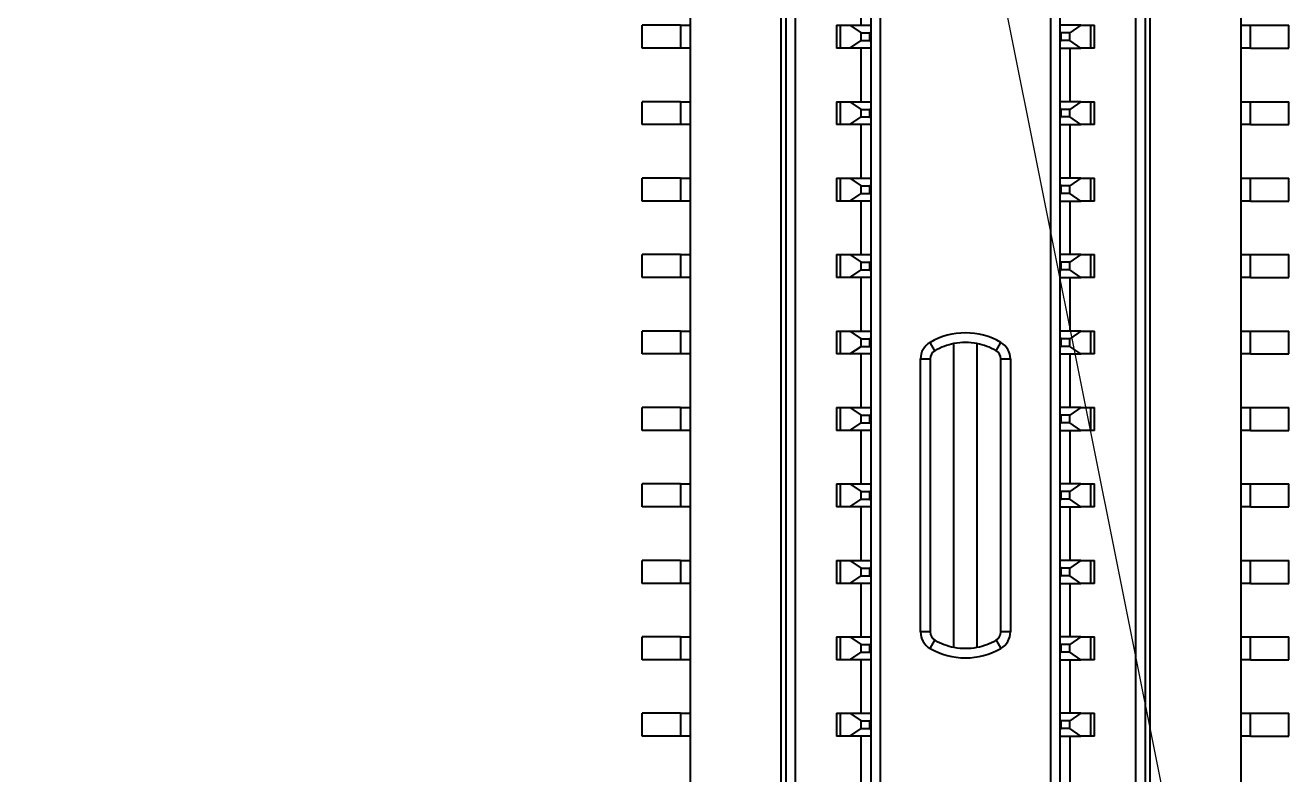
# Model space of a CAD drawing. Header units: millimetres. Extents: x 15 to 205, y 5 to 292.
# Drawn here: x 89.04 to 95.65, y 236.41 to 240.33 of the extents above; entities that cross this region are included whole.
import ezdxf

# ---------------------------------------------------------------- set-up
doc = ezdxf.new("R2010")
doc.units = ezdxf.units.MM
doc.layers.add('Annotations', color=7, linetype='Continuous')
doc.layers.add('Geometries', color=7, linetype='Continuous')
doc.dimstyles.new('ISO-25', dxfattribs={"dimtxt": 2.5, "dimasz": 2.5, "dimexe": 1.25, "dimexo": 0.625, "dimtad": 1, "dimtxsty": 'Standard', "dimcen": 2.5, "dimadec": 0, "dimazin": 0, "dimtfac": 1, "dimtmove": 0, "dimatfit": 3, "dimfxl": 1, "dimarcsym": 0})

msp = doc.modelspace()

# ---------------------------------------------------------------- linework, layer by layer
at = {"layer": 'Geometries', "linetype": 'Continuous', "lineweight": 40}
for p, q in [((93.0693, 243.6223), (93.0693, 222.1223)), ((94.8493, 222.1223), (94.8493, 243.6223)), ((92.9943, 243.2723), (92.9943, 222.4723)), ((93.0193, 243.2723), (93.0193, 222.4723)), ((94.8993, 243.2723), (94.8993, 222.4723)), ((94.9243, 222.4723), (94.9243, 243.2723)), ((93.5143, 222.9323), (93.5143, 242.8123)), ((94.4043, 242.8123), (94.4043, 222.9323)), ((92.5193, 240.6123), (92.5193, 240.3323)), ((93.4143, 240.3323), (93.4143, 240.6123)), ((93.4643, 240.6123), (93.4643, 240.3323)), ((94.4543, 240.3323), (94.4543, 240.6123)), ((95.3993, 240.6123), (95.3993, 240.3323)), ((92.4693, 240.3323), (92.2693, 240.3323)), ((92.2693, 240.2123), (92.2693, 240.3323)), ((92.4693, 240.3323), (92.5193, 240.3323)), ((92.4693, 240.3323), (92.4693, 240.2123)), ((92.5193, 240.3323), (92.5193, 240.2123)), ((93.2843, 240.3323), (93.3061, 240.3323)), ((93.2843, 240.3323), (93.2843, 240.2123)), ((93.306, 240.2123), (93.3061, 240.3323)), ((93.3061, 240.3323), (93.3556, 240.3323)), ((93.3556, 240.3323), (93.4143, 240.3323)), ((93.3556, 240.3323), (93.4143, 240.2923)), ((93.4143, 240.3323), (93.4643, 240.3323)), ((93.4643, 240.3323), (93.4643, 240.2982)), ((94.5043, 240.3323), (94.4543, 240.3323)), ((94.4543, 240.2982), (94.4543, 240.3323)), ((94.5631, 240.3323), (94.5043, 240.3323)), ((94.5631, 240.3323), (94.5043, 240.2923)), ((94.5631, 240.3323), (94.6127, 240.3323)), ((94.6127, 240.3323), (94.6343, 240.3323)), ((94.6127, 240.3323), (94.6127, 240.2123)), ((94.6343, 240.2123), (94.6343, 240.3323)), ((95.3993, 240.3323), (95.4493, 240.3323)), ((95.3993, 240.3323), (95.3993, 240.2123)), ((95.4493, 240.3323), (95.6493, 240.3323)), ((95.4493, 240.2123), (95.4493, 240.3323)), ((95.6493, 240.2123), (95.6493, 240.3323)), ((93.3556, 240.2123), (93.4143, 240.2523)), ((93.4143, 240.2923), (93.4593, 240.2923)), ((93.4143, 240.2523), (93.4143, 240.2923)), ((93.4143, 240.2523), (93.4593, 240.2523)), ((93.4593, 240.2923), (93.4643, 240.2982)), ((93.4593, 240.2523), (93.4593, 240.2923)), ((93.4593, 240.2523), (93.4643, 240.2463)), ((93.4643, 240.2982), (93.4643, 240.2463)), ((93.4643, 240.2463), (93.4643, 240.2123)), ((94.4593, 240.2923), (94.4543, 240.2982)), ((94.4543, 240.2463), (94.4543, 240.2982)), ((94.4593, 240.2523), (94.4543, 240.2463)), ((94.4543, 240.2123), (94.4543, 240.2463)), ((94.5043, 240.2923), (94.4593, 240.2923)), ((94.4593, 240.2523), (94.4593, 240.2923)), ((94.5043, 240.2523), (94.4593, 240.2523)), ((94.5043, 240.2523), (94.5043, 240.2923)), ((94.5631, 240.2123), (94.5043, 240.2523)), ((92.4693, 240.2123), (92.2693, 240.2123)), ((92.5193, 240.2123), (92.4693, 240.2123)), ((92.5193, 240.2123), (92.5193, 239.9323)), ((93.306, 240.2123), (93.2843, 240.2123)), ((93.3556, 240.2123), (93.306, 240.2123)), ((93.4143, 240.2123), (93.3556, 240.2123)), ((93.4143, 239.9323), (93.4143, 240.2123)), ((93.4643, 240.2123), (93.4143, 240.2123)), ((93.4643, 240.2123), (93.4643, 239.9323)), ((94.4543, 240.2123), (94.5043, 240.2123)), ((94.4543, 239.9323), (94.4543, 240.2123)), ((94.5043, 240.2123), (94.5043, 239.9323)), ((94.5043, 240.2123), (94.5631, 240.2123)), ((94.6127, 240.2123), (94.5631, 240.2123)), ((94.6343, 240.2123), (94.6127, 240.2123)), ((95.3993, 240.2123), (95.3993, 239.9323)), ((95.4493, 240.2123), (95.3993, 240.2123)), ((95.4493, 240.2123), (95.6493, 240.2123)), ((92.4693, 239.9323), (92.2693, 239.9323)), ((92.2693, 239.8123), (92.2693, 239.9323)), ((92.4693, 239.9323), (92.5193, 239.9323)), ((92.4693, 239.9323), (92.4693, 239.8123)), ((92.5193, 239.9323), (92.5193, 239.8123)), ((93.2843, 239.9323), (93.2843, 239.8123)), ((93.2843, 239.9323), (93.306, 239.9323)), ((93.306, 239.9323), (93.3556, 239.9323)), ((93.306, 239.8123), (93.306, 239.9323)), ((93.3556, 239.9323), (93.4143, 239.9323)), ((93.3556, 239.9323), (93.4143, 239.8923)), ((93.4143, 239.9323), (93.4643, 239.9323)), ((93.4643, 239.9323), (93.4643, 239.8982)), ((94.5043, 239.9323), (94.4543, 239.9323)), ((94.4543, 239.8982), (94.4543, 239.9323)), ((94.5631, 239.9323), (94.5043, 239.9323)), ((94.5631, 239.9323), (94.5043, 239.8923)), ((94.5631, 239.9323), (94.6127, 239.9323)), ((94.6127, 239.9323), (94.6343, 239.9323)), ((94.6127, 239.9323), (94.6127, 239.8123)), ((94.6343, 239.8123), (94.6343, 239.9323)), ((95.3993, 239.9323), (95.4493, 239.9323)), ((95.3993, 239.9323), (95.3993, 239.8123)), ((95.4493, 239.9323), (95.6493, 239.9323)), ((95.4493, 239.8123), (95.4493, 239.9323)), ((95.6493, 239.8123), (95.6493, 239.9323)), ((93.3556, 239.8123), (93.4143, 239.8523)), ((93.4143, 239.8923), (93.4593, 239.8923)), ((93.4143, 239.8523), (93.4143, 239.8923)), ((93.4143, 239.8523), (93.4593, 239.8523)), ((93.4593, 239.8923), (93.4643, 239.8982)), ((93.4593, 239.8523), (93.4593, 239.8923)), ((93.4593, 239.8523), (93.4643, 239.8463)), ((93.4643, 239.8982), (93.4643, 239.8463)), ((94.4543, 239.8463), (94.4543, 239.8982)), ((94.4593, 239.8923), (94.4543, 239.8982)), ((94.4593, 239.8523), (94.4543, 239.8463)), ((94.5043, 239.8923), (94.4593, 239.8923)), ((94.4593, 239.8523), (94.4593, 239.8923)), ((94.5043, 239.8523), (94.4593, 239.8523)), ((94.5043, 239.8523), (94.5043, 239.8923)), ((94.5631, 239.8123), (94.5043, 239.8523)), ((92.4693, 239.8123), (92.2693, 239.8123)), ((92.5193, 239.8123), (92.4693, 239.8123)), ((92.5193, 239.8123), (92.5193, 239.5323)), ((93.306, 239.8123), (93.2843, 239.8123)), ((93.3556, 239.8123), (93.306, 239.8123)), ((93.4143, 239.8123), (93.3556, 239.8123)), ((93.4643, 239.8123), (93.4143, 239.8123)), ((93.4143, 239.5323), (93.4143, 239.8123)), ((93.4643, 239.8463), (93.4643, 239.8123)), ((93.4643, 239.8123), (93.4643, 239.5323)), ((94.4543, 239.8123), (94.4543, 239.8463)), ((94.4543, 239.8123), (94.5043, 239.8123)), ((94.4543, 239.5323), (94.4543, 239.8123)), ((94.5043, 239.8123), (94.5631, 239.8123)), ((94.5043, 239.8123), (94.5043, 239.5323)), ((94.6127, 239.8123), (94.5631, 239.8123)), ((94.6343, 239.8123), (94.6127, 239.8123)), ((95.4493, 239.8123), (95.3993, 239.8123)), ((95.3993, 239.8123), (95.3993, 239.5323)), ((95.4493, 239.8123), (95.6493, 239.8123)), ((92.4693, 239.5323), (92.2693, 239.5323)), ((92.2693, 239.4123), (92.2693, 239.5323)), ((92.4693, 239.5323), (92.4693, 239.4123)), ((92.4693, 239.5323), (92.5193, 239.5323)), ((92.5193, 239.5323), (92.5193, 239.4123)), ((93.2843, 239.5323), (93.2843, 239.4123)), ((93.2843, 239.5323), (93.306, 239.5323)), ((93.306, 239.5323), (93.3556, 239.5323)), ((93.3061, 239.4123), (93.306, 239.5323)), ((93.3556, 239.5323), (93.4143, 239.4923)), ((93.3556, 239.5323), (93.4143, 239.5323)), ((93.4143, 239.5323), (93.4643, 239.5323)), ((93.4643, 239.5323), (93.4643, 239.4982)), ((94.5043, 239.5323), (94.4543, 239.5323)), ((94.4543, 239.4982), (94.4543, 239.5323)), ((94.5631, 239.5323), (94.5043, 239.4923)), ((94.5631, 239.5323), (94.5043, 239.5323)), ((94.5631, 239.5323), (94.6127, 239.5323)), ((94.6127, 239.5323), (94.6126, 239.4123)), ((94.6127, 239.5323), (94.6343, 239.5323)), ((94.6343, 239.4123), (94.6343, 239.5323)), ((95.3993, 239.5323), (95.3993, 239.4123)), ((95.3993, 239.5323), (95.4493, 239.5323)), ((95.4493, 239.5323), (95.6493, 239.5323)), ((95.4493, 239.4123), (95.4493, 239.5323)), ((95.6493, 239.4123), (95.6493, 239.5323)), ((93.3556, 239.4123), (93.4143, 239.4523)), ((93.4143, 239.4523), (93.4143, 239.4923)), ((93.4143, 239.4923), (93.4593, 239.4923)), ((93.4143, 239.4523), (93.4593, 239.4523)), ((93.4593, 239.4923), (93.4643, 239.4982)), ((93.4593, 239.4523), (93.4593, 239.4923)), ((93.4593, 239.4523), (93.4643, 239.4463)), ((93.4643, 239.4982), (93.4643, 239.4463)), ((94.4593, 239.4923), (94.4543, 239.4982)), ((94.4543, 239.4463), (94.4543, 239.4982)), ((94.4593, 239.4523), (94.4543, 239.4463)), ((94.5043, 239.4923), (94.4593, 239.4923)), ((94.4593, 239.4523), (94.4593, 239.4923)), ((94.5043, 239.4523), (94.4593, 239.4523)), ((94.5043, 239.4523), (94.5043, 239.4923)), ((94.5631, 239.4123), (94.5043, 239.4523)), ((92.4693, 239.4123), (92.2693, 239.4123)), ((92.5193, 239.4123), (92.4693, 239.4123)), ((92.5193, 239.4123), (92.5193, 239.1323)), ((93.3061, 239.4123), (93.2843, 239.4123)), ((93.3556, 239.4123), (93.3061, 239.4123)), ((93.4143, 239.4123), (93.3556, 239.4123)), ((93.4143, 239.1323), (93.4143, 239.4123)), ((93.4643, 239.4123), (93.4143, 239.4123)), ((93.4643, 239.4463), (93.4643, 239.4123)), ((93.4643, 239.4123), (93.4643, 239.1323)), ((94.4543, 239.4123), (94.4543, 239.4463)), ((94.4543, 239.4123), (94.5043, 239.4123)), ((94.4543, 239.1323), (94.4543, 239.4123)), ((94.5043, 239.4123), (94.5043, 239.1323)), ((94.5043, 239.4123), (94.5631, 239.4123)), ((94.6126, 239.4123), (94.5631, 239.4123)), ((94.6343, 239.4123), (94.6126, 239.4123)), ((95.3993, 239.4123), (95.3993, 239.1323)), ((95.4493, 239.4123), (95.3993, 239.4123)), ((95.4493, 239.4123), (95.6493, 239.4123)), ((92.4693, 239.1323), (92.2693, 239.1323)), ((92.2693, 239.0123), (92.2693, 239.1323)), ((92.4693, 239.1323), (92.5193, 239.1323)), ((92.4693, 239.1323), (92.4693, 239.0123)), ((92.5193, 239.1323), (92.5193, 239.0123)), ((93.2843, 239.1323), (93.3061, 239.1323)), ((93.2843, 239.1323), (93.2843, 239.0123)), ((93.306, 239.0123), (93.3061, 239.1323)), ((93.3061, 239.1323), (93.3556, 239.1323)), ((93.3556, 239.1323), (93.4143, 239.1323)), ((93.3556, 239.1323), (93.4143, 239.0923)), ((93.4143, 239.1323), (93.4643, 239.1323)), ((93.4643, 239.1323), (93.4643, 239.0982)), ((94.5043, 239.1323), (94.4543, 239.1323)), ((94.4543, 239.0982), (94.4543, 239.1323)), ((94.5631, 239.1323), (94.5043, 239.1323)), ((94.5631, 239.1323), (94.5043, 239.0923)), ((94.5631, 239.1323), (94.6127, 239.1323)), ((94.6127, 239.1323), (94.6127, 239.0123)), ((94.6127, 239.1323), (94.6343, 239.1323)), ((94.6343, 239.0123), (94.6343, 239.1323)), ((95.3993, 239.1323), (95.4493, 239.1323)), ((95.3993, 239.1323), (95.3993, 239.0123)), ((95.4493, 239.1323), (95.6493, 239.1323)), ((95.4493, 239.0123), (95.4493, 239.1323)), ((95.6493, 239.0123), (95.6493, 239.1323)), ((93.4143, 239.0523), (93.4143, 239.0923)), ((93.4143, 239.0923), (93.4593, 239.0923)), ((93.4593, 239.0923), (93.4643, 239.0982)), ((93.4593, 239.0523), (93.4593, 239.0923)), ((93.4643, 239.0982), (93.4643, 239.0463)), ((94.4593, 239.0923), (94.4543, 239.0982)), ((94.4543, 239.0463), (94.4543, 239.0982)), ((94.4593, 239.0523), (94.4593, 239.0923)), ((94.5043, 239.0923), (94.4593, 239.0923)), ((94.5043, 239.0523), (94.5043, 239.0923)), ((92.4693, 239.0123), (92.2693, 239.0123)), ((92.5193, 239.0123), (92.4693, 239.0123)), ((92.5193, 239.0123), (92.5193, 238.7323)), ((93.306, 239.0123), (93.2843, 239.0123)), ((93.3556, 239.0123), (93.306, 239.0123)), ((93.3556, 239.0123), (93.4143, 239.0523)), ((93.4143, 239.0123), (93.3556, 239.0123)), ((93.4143, 239.0523), (93.4593, 239.0523)), ((93.4143, 238.7323), (93.4143, 239.0123)), ((93.4643, 239.0123), (93.4143, 239.0123)), ((93.4593, 239.0523), (93.4643, 239.0463)), ((93.4643, 239.0463), (93.4643, 239.0123)), ((93.4643, 239.0123), (93.4643, 238.7323)), ((94.4593, 239.0523), (94.4543, 239.0463)), ((94.4543, 239.0123), (94.4543, 239.0463)), ((94.4543, 239.0123), (94.5043, 239.0123)), ((94.4543, 238.7323), (94.4543, 239.0123)), ((94.5043, 239.0523), (94.4593, 239.0523)), ((94.5631, 239.0123), (94.5043, 239.0523)), ((94.5043, 239.0123), (94.5631, 239.0123)), ((94.5043, 239.0123), (94.5043, 238.7323)), ((94.6127, 239.0123), (94.5631, 239.0123)), ((94.6343, 239.0123), (94.6127, 239.0123)), ((95.4493, 239.0123), (95.3993, 239.0123)), ((95.3993, 239.0123), (95.3993, 238.7323)), ((95.4493, 239.0123), (95.6493, 239.0123)), ((92.4693, 238.7323), (92.2693, 238.7323)), ((92.2693, 238.6123), (92.2693, 238.7323)), ((92.4693, 238.7323), (92.5193, 238.7323)), ((92.4693, 238.7323), (92.4693, 238.6123)), ((92.5193, 238.7323), (92.5193, 238.6123)), ((93.2843, 238.7323), (93.2843, 238.6123)), ((93.2843, 238.7323), (93.306, 238.7323)), ((93.3061, 238.6123), (93.306, 238.7323)), ((93.306, 238.7323), (93.3556, 238.7323)), ((93.3556, 238.7323), (93.4143, 238.6923)), ((93.3556, 238.7323), (93.4143, 238.7323)), ((93.4143, 238.7323), (93.4643, 238.7323)), ((93.4643, 238.7323), (93.4643, 238.6982)), ((94.5043, 238.7323), (94.4543, 238.7323)), ((94.4543, 238.6982), (94.4543, 238.7323)), ((94.5631, 238.7323), (94.5043, 238.7323)), ((94.5631, 238.7323), (94.5043, 238.6923)), ((94.5631, 238.7323), (94.6127, 238.7323)), ((94.6127, 238.7323), (94.6343, 238.7323)), ((94.6127, 238.7323), (94.6127, 238.6123)), ((94.6343, 238.6123), (94.6343, 238.7323)), ((95.3993, 238.7323), (95.4493, 238.7323)), ((95.3993, 238.7323), (95.3993, 238.6123)), ((95.4493, 238.7323), (95.6493, 238.7323)), ((95.4493, 238.6123), (95.4493, 238.7323)), ((95.6493, 238.6123), (95.6493, 238.7323)), ((93.4143, 238.6923), (93.4593, 238.6923)), ((93.4143, 238.6523), (93.4143, 238.6923)), ((93.4593, 238.6923), (93.4643, 238.6982)), ((93.4593, 238.6523), (93.4593, 238.6923)), ((93.4643, 238.6982), (93.4643, 238.6463)), ((93.7993, 238.6294), (93.7743, 238.6727)), ((93.8993, 237.0779), (93.8993, 238.6666)), ((94.0193, 238.6666), (94.0193, 237.0779)), ((94.1193, 238.6294), (94.1443, 238.6727)), ((94.4593, 238.6923), (94.4543, 238.6982)), ((94.4543, 238.6463), (94.4543, 238.6982)), ((94.5043, 238.6923), (94.4593, 238.6923)), ((94.4593, 238.6523), (94.4593, 238.6923)), ((94.5043, 238.6523), (94.5043, 238.6923)), ((92.4693, 238.6123), (92.2693, 238.6123)), ((92.5193, 238.6123), (92.4693, 238.6123)), ((92.5193, 238.6123), (92.5193, 238.3323)), ((93.3061, 238.6123), (93.2843, 238.6123)), ((93.3556, 238.6123), (93.3061, 238.6123)), ((93.3556, 238.6123), (93.4143, 238.6523)), ((93.4143, 238.6123), (93.3556, 238.6123)), ((93.4143, 238.6523), (93.4593, 238.6523)), ((93.4143, 238.3323), (93.4143, 238.6123)), ((93.4643, 238.6123), (93.4143, 238.6123)), ((93.4593, 238.6523), (93.4643, 238.6463)), ((93.4643, 238.6463), (93.4643, 238.6123)), ((93.4643, 238.6123), (93.4643, 238.3323)), ((94.4593, 238.6523), (94.4543, 238.6463)), ((94.4543, 238.6123), (94.4543, 238.6463)), ((94.4543, 238.6123), (94.5043, 238.6123)), ((94.4543, 238.3323), (94.4543, 238.6123)), ((94.5043, 238.6523), (94.4593, 238.6523)), ((94.5631, 238.6123), (94.5043, 238.6523)), ((94.5043, 238.6123), (94.5043, 238.3323)), ((94.5043, 238.6123), (94.5631, 238.6123)), ((94.6127, 238.6123), (94.5631, 238.6123)), ((94.6343, 238.6123), (94.6127, 238.6123)), ((95.4493, 238.6123), (95.3993, 238.6123)), ((95.3993, 238.6123), (95.3993, 238.3323)), ((95.4493, 238.6123), (95.6493, 238.6123)), ((93.7243, 237.1584), (93.7243, 238.5861)), ((93.7243, 238.5861), (93.7743, 238.5861)), ((93.7743, 238.5861), (93.7743, 237.1584)), ((94.1443, 238.5861), (94.1943, 238.5861)), ((94.1443, 237.1584), (94.1443, 238.5861)), ((94.1943, 238.5861), (94.1943, 237.1584)), ((92.4693, 238.3323), (92.2693, 238.3323)), ((92.2693, 238.2123), (92.2693, 238.3323)), ((92.4693, 238.3323), (92.5193, 238.3323)), ((92.4693, 238.3323), (92.4693, 238.2123)), ((92.5193, 238.3323), (92.5193, 238.2123)), ((93.2843, 238.3323), (93.3061, 238.3323)), ((93.2843, 238.3323), (93.2843, 238.2123)), ((93.306, 238.2123), (93.3061, 238.3323)), ((93.3061, 238.3323), (93.3556, 238.3323)), ((93.3556, 238.3323), (93.4143, 238.2923)), ((93.3556, 238.3323), (93.4143, 238.3323)), ((93.4143, 238.3323), (93.4643, 238.3323)), ((93.4643, 238.3323), (93.4643, 238.2982)), ((94.5043, 238.3323), (94.4543, 238.3323)), ((94.4543, 238.2982), (94.4543, 238.3323)), ((94.5631, 238.3323), (94.5043, 238.3323)), ((94.5631, 238.3323), (94.5043, 238.2923)), ((94.5631, 238.3323), (94.6127, 238.3323)), ((94.6127, 238.3323), (94.6126, 238.2123)), ((94.6127, 238.3323), (94.6343, 238.3323)), ((94.6343, 238.2123), (94.6343, 238.3323)), ((95.3993, 238.3323), (95.4493, 238.3323)), ((95.3993, 238.3323), (95.3993, 238.2123)), ((95.4493, 238.3323), (95.6493, 238.3323)), ((95.4493, 238.2123), (95.4493, 238.3323)), ((95.6493, 238.2123), (95.6493, 238.3323)), ((93.4143, 238.2523), (93.4143, 238.2923)), ((93.4143, 238.2923), (93.4593, 238.2923)), ((93.4593, 238.2923), (93.4643, 238.2982)), ((93.4593, 238.2523), (93.4593, 238.2923)), ((93.4643, 238.2982), (93.4643, 238.2463)), ((94.4593, 238.2923), (94.4543, 238.2982)), ((94.4543, 238.2463), (94.4543, 238.2982)), ((94.4593, 238.2523), (94.4593, 238.2923)), ((94.5043, 238.2923), (94.4593, 238.2923)), ((94.5043, 238.2523), (94.5043, 238.2923)), ((92.4693, 238.2123), (92.2693, 238.2123)), ((92.5193, 238.2123), (92.4693, 238.2123)), ((92.5193, 238.2123), (92.5193, 237.9323)), ((93.306, 238.2123), (93.2843, 238.2123)), ((93.3556, 238.2123), (93.306, 238.2123)), ((93.3556, 238.2123), (93.4143, 238.2523)), ((93.4143, 238.2123), (93.3556, 238.2123)), ((93.4143, 238.2523), (93.4593, 238.2523)), ((93.4143, 237.9323), (93.4143, 238.2123)), ((93.4643, 238.2123), (93.4143, 238.2123)), ((93.4593, 238.2523), (93.4643, 238.2463)), ((93.4643, 238.2463), (93.4643, 238.2123)), ((93.4643, 238.2123), (93.4643, 237.9323)), ((94.4593, 238.2523), (94.4543, 238.2463)), ((94.4543, 238.2123), (94.4543, 238.2463)), ((94.4543, 238.2123), (94.5043, 238.2123)), ((94.4543, 237.9323), (94.4543, 238.2123)), ((94.5043, 238.2523), (94.4593, 238.2523)), ((94.5631, 238.2123), (94.5043, 238.2523)), ((94.5043, 238.2123), (94.5043, 237.9323)), ((94.5043, 238.2123), (94.5631, 238.2123)), ((94.6126, 238.2123), (94.5631, 238.2123)), ((94.6343, 238.2123), (94.6126, 238.2123)), ((95.4493, 238.2123), (95.3993, 238.2123)), ((95.3993, 238.2123), (95.3993, 237.9323)), ((95.4493, 238.2123), (95.6493, 238.2123)), ((92.4693, 237.9323), (92.2693, 237.9323)), ((92.2693, 237.8123), (92.2693, 237.9323)), ((92.4693, 237.9323), (92.5193, 237.9323)), ((92.4693, 237.9323), (92.4693, 237.8123)), ((92.5193, 237.9323), (92.5193, 237.8123)), ((93.2843, 237.9323), (93.306, 237.9323)), ((93.2843, 237.9323), (93.2843, 237.8123)), ((93.306, 237.8123), (93.306, 237.9323)), ((93.306, 237.9323), (93.3556, 237.9323)), ((93.3556, 237.9323), (93.4143, 237.8923)), ((93.3556, 237.9323), (93.4143, 237.9323)), ((93.4143, 237.9323), (93.4643, 237.9323)), ((93.4643, 237.9323), (93.4643, 237.8982)), ((94.5043, 237.9323), (94.4543, 237.9323)), ((94.4543, 237.8982), (94.4543, 237.9323)), ((94.5631, 237.9323), (94.5043, 237.9323)), ((94.5631, 237.9323), (94.5043, 237.8923)), ((94.5631, 237.9323), (94.6127, 237.9323)), ((94.6127, 237.9323), (94.6127, 237.8123)), ((94.6127, 237.9323), (94.6343, 237.9323)), ((94.6343, 237.8123), (94.6343, 237.9323)), ((95.3993, 237.9323), (95.4493, 237.9323)), ((95.3993, 237.9323), (95.3993, 237.8123)), ((95.4493, 237.9323), (95.6493, 237.9323)), ((95.4493, 237.8123), (95.4493, 237.9323)), ((95.6493, 237.8123), (95.6493, 237.9323)), ((93.4143, 237.8523), (93.4143, 237.8923)), ((93.4143, 237.8923), (93.4593, 237.8923)), ((93.4593, 237.8923), (93.4643, 237.8982)), ((93.4593, 237.8523), (93.4593, 237.8923)), ((93.4643, 237.8982), (93.4643, 237.8463)), ((94.4593, 237.8923), (94.4543, 237.8982)), ((94.4543, 237.8463), (94.4543, 237.8982)), ((94.4593, 237.8523), (94.4593, 237.8923)), ((94.5043, 237.8923), (94.4593, 237.8923)), ((94.5043, 237.8523), (94.5043, 237.8923)), ((92.4693, 237.8123), (92.2693, 237.8123)), ((92.5193, 237.8123), (92.4693, 237.8123)), ((92.5193, 237.8123), (92.5193, 237.5323)), ((93.306, 237.8123), (93.2843, 237.8123)), ((93.3556, 237.8123), (93.306, 237.8123)), ((93.3556, 237.8123), (93.4143, 237.8523)), ((93.4143, 237.8123), (93.3556, 237.8123)), ((93.4143, 237.8523), (93.4593, 237.8523)), ((93.4643, 237.8123), (93.4143, 237.8123)), ((93.4143, 237.5323), (93.4143, 237.8123)), ((93.4593, 237.8523), (93.4643, 237.8463)), ((93.4643, 237.8463), (93.4643, 237.8123)), ((93.4643, 237.8123), (93.4643, 237.5323)), ((94.4593, 237.8523), (94.4543, 237.8463)), ((94.4543, 237.8123), (94.4543, 237.8463)), ((94.4543, 237.5323), (94.4543, 237.8123)), ((94.4543, 237.8123), (94.5043, 237.8123)), ((94.5043, 237.8523), (94.4593, 237.8523)), ((94.5631, 237.8123), (94.5043, 237.8523)), ((94.5043, 237.8123), (94.5043, 237.5323)), ((94.5043, 237.8123), (94.5631, 237.8123)), ((94.6127, 237.8123), (94.5631, 237.8123)), ((94.6343, 237.8123), (94.6127, 237.8123)), ((95.4493, 237.8123), (95.3993, 237.8123)), ((95.3993, 237.8123), (95.3993, 237.5323)), ((95.4493, 237.8123), (95.6493, 237.8123)), ((92.2693, 237.4123), (92.2693, 237.5323)), ((92.4693, 237.5323), (92.2693, 237.5323)), ((92.4693, 237.5323), (92.5193, 237.5323)), ((92.4693, 237.5323), (92.4693, 237.4123)), ((92.5193, 237.5323), (92.5193, 237.4123)), ((93.2843, 237.5323), (93.306, 237.5323)), ((93.2843, 237.5323), (93.2843, 237.4123)), ((93.306, 237.5323), (93.3556, 237.5323)), ((93.306, 237.4123), (93.306, 237.5323)), ((93.3556, 237.5323), (93.4143, 237.5323)), ((93.3556, 237.5323), (93.4143, 237.4923)), ((93.4143, 237.5323), (93.4643, 237.5323)), ((93.4143, 237.4523), (93.4143, 237.4923)), ((93.4143, 237.4923), (93.4593, 237.4923)), ((93.4593, 237.4923), (93.4643, 237.4982)), ((93.4593, 237.4523), (93.4593, 237.4923)), ((93.4643, 237.5323), (93.4643, 237.4982)), ((93.4643, 237.4982), (93.4643, 237.4463)), ((94.5043, 237.5323), (94.4543, 237.5323)), ((94.4543, 237.4982), (94.4543, 237.5323)), ((94.4593, 237.4923), (94.4543, 237.4982)), ((94.4543, 237.4463), (94.4543, 237.4982)), ((94.4593, 237.4523), (94.4593, 237.4923)), ((94.5043, 237.4923), (94.4593, 237.4923)), ((94.5631, 237.5323), (94.5043, 237.5323)), ((94.5631, 237.5323), (94.5043, 237.4923)), ((94.5043, 237.4523), (94.5043, 237.4923)), ((94.5631, 237.5323), (94.6127, 237.5323)), ((94.6127, 237.5323), (94.6343, 237.5323)), ((94.6127, 237.5323), (94.6127, 237.4123)), ((94.6343, 237.4123), (94.6343, 237.5323)), ((95.3993, 237.5323), (95.4493, 237.5323)), ((95.3993, 237.5323), (95.3993, 237.4123)), ((95.4493, 237.5323), (95.6493, 237.5323)), ((95.4493, 237.4123), (95.4493, 237.5323)), ((95.6493, 237.4123), (95.6493, 237.5323)), ((92.4693, 237.4123), (92.2693, 237.4123)), ((92.5193, 237.4123), (92.4693, 237.4123)), ((92.5193, 237.4123), (92.5193, 237.1323)), ((93.306, 237.4123), (93.2843, 237.4123)), ((93.3556, 237.4123), (93.306, 237.4123)), ((93.3556, 237.4123), (93.4143, 237.4523)), ((93.4143, 237.4123), (93.3556, 237.4123)), ((93.4143, 237.4523), (93.4593, 237.4523)), ((93.4143, 237.1323), (93.4143, 237.4123)), ((93.4643, 237.4123), (93.4143, 237.4123)), ((93.4593, 237.4523), (93.4643, 237.4463)), ((93.4643, 237.4463), (93.4643, 237.4123)), ((93.4643, 237.4123), (93.4643, 237.1323)), ((94.4593, 237.4523), (94.4543, 237.4463)), ((94.4543, 237.4123), (94.4543, 237.4463)), ((94.4543, 237.4123), (94.5043, 237.4123)), ((94.4543, 237.1323), (94.4543, 237.4123)), ((94.5043, 237.4523), (94.4593, 237.4523)), ((94.5631, 237.4123), (94.5043, 237.4523)), ((94.5043, 237.4123), (94.5043, 237.1323)), ((94.5043, 237.4123), (94.5631, 237.4123)), ((94.6127, 237.4123), (94.5631, 237.4123)), ((94.6343, 237.4123), (94.6127, 237.4123)), ((95.4493, 237.4123), (95.3993, 237.4123)), ((95.3993, 237.4123), (95.3993, 237.1323)), ((95.4493, 237.4123), (95.6493, 237.4123)), ((93.7743, 237.1584), (93.7243, 237.1584)), ((94.1943, 237.1584), (94.1443, 237.1584)), ((92.4693, 237.1323), (92.2693, 237.1323)), ((92.2693, 237.0123), (92.2693, 237.1323)), ((92.4693, 237.1323), (92.4693, 237.0123)), ((92.4693, 237.1323), (92.5193, 237.1323)), ((92.5193, 237.1323), (92.5193, 237.0123)), ((93.2843, 237.1323), (93.306, 237.1323)), ((93.2843, 237.1323), (93.2843, 237.0123)), ((93.306, 237.1323), (93.3556, 237.1323)), ((93.306, 237.0123), (93.306, 237.1323)), ((93.3556, 237.1323), (93.4143, 237.1323)), ((93.3556, 237.1323), (93.4143, 237.0923)), ((93.4143, 237.1323), (93.4643, 237.1323)), ((93.4143, 237.0923), (93.4593, 237.0923)), ((93.4143, 237.0523), (93.4143, 237.0923)), ((93.4593, 237.0923), (93.4643, 237.0982)), ((93.4593, 237.0523), (93.4593, 237.0923)), ((93.4643, 237.1323), (93.4643, 237.0982)), ((93.4643, 237.0982), (93.4643, 237.0463)), ((93.7743, 237.0718), (93.7993, 237.1151)), ((94.1193, 237.1151), (94.1443, 237.0718)), ((94.4543, 237.0982), (94.4543, 237.1323)), ((94.5043, 237.1323), (94.4543, 237.1323)), ((94.4593, 237.0923), (94.4543, 237.0982)), ((94.4543, 237.0463), (94.4543, 237.0982)), ((94.5043, 237.0923), (94.4593, 237.0923)), ((94.4593, 237.0523), (94.4593, 237.0923)), ((94.5631, 237.1323), (94.5043, 237.1323)), ((94.5631, 237.1323), (94.5043, 237.0923)), ((94.5043, 237.0523), (94.5043, 237.0923)), ((94.5631, 237.1323), (94.6126, 237.1323)), ((94.6126, 237.1323), (94.6127, 237.0123)), ((94.6126, 237.1323), (94.6343, 237.1323)), ((94.6343, 237.0123), (94.6343, 237.1323)), ((95.3993, 237.1323), (95.4493, 237.1323)), ((95.3993, 237.1323), (95.3993, 237.0123)), ((95.4493, 237.1323), (95.6493, 237.1323)), ((95.4493, 237.0123), (95.4493, 237.1323)), ((95.6493, 237.0123), (95.6493, 237.1323)), ((92.4693, 237.0123), (92.2693, 237.0123)), ((92.5193, 237.0123), (92.4693, 237.0123)), ((92.5193, 237.0123), (92.5193, 236.7323)), ((93.306, 237.0123), (93.2843, 237.0123)), ((93.3556, 237.0123), (93.306, 237.0123)), ((93.3556, 237.0123), (93.4143, 237.0523)), ((93.4143, 237.0123), (93.3556, 237.0123)), ((93.4143, 237.0523), (93.4593, 237.0523)), ((93.4143, 236.7323), (93.4143, 237.0123)), ((93.4643, 237.0123), (93.4143, 237.0123)), ((93.4593, 237.0523), (93.4643, 237.0463)), ((93.4643, 237.0463), (93.4643, 237.0123)), ((93.4643, 237.0123), (93.4643, 236.7323)), ((94.4593, 237.0523), (94.4543, 237.0463)), ((94.4543, 237.0123), (94.4543, 237.0463)), ((94.4543, 237.0123), (94.5043, 237.0123)), ((94.4543, 236.7323), (94.4543, 237.0123)), ((94.5043, 237.0523), (94.4593, 237.0523)), ((94.5631, 237.0123), (94.5043, 237.0523)), ((94.5043, 237.0123), (94.5043, 236.7323)), ((94.5043, 237.0123), (94.5631, 237.0123)), ((94.6127, 237.0123), (94.5631, 237.0123)), ((94.6343, 237.0123), (94.6127, 237.0123)), ((95.4493, 237.0123), (95.3993, 237.0123)), ((95.3993, 237.0123), (95.3993, 236.7323)), ((95.4493, 237.0123), (95.6493, 237.0123)), ((92.2693, 236.6123), (92.2693, 236.7323)), ((92.4693, 236.7323), (92.2693, 236.7323)), ((92.4693, 236.7323), (92.5193, 236.7323)), ((92.4693, 236.7323), (92.4693, 236.6123)), ((92.5193, 236.7323), (92.5193, 236.6123)), ((93.2843, 236.7323), (93.306, 236.7323)), ((93.2843, 236.7323), (93.2843, 236.6123)), ((93.306, 236.6123), (93.306, 236.7323)), ((93.306, 236.7323), (93.3556, 236.7323)), ((93.3556, 236.7323), (93.4143, 236.7323)), ((93.3556, 236.7323), (93.4143, 236.6923)), ((93.4143, 236.7323), (93.4643, 236.7323)), ((93.4143, 236.6923), (93.4593, 236.6923)), ((93.4143, 236.6523), (93.4143, 236.6923)), ((93.4593, 236.6923), (93.4643, 236.6982)), ((93.4593, 236.6523), (93.4593, 236.6923)), ((93.4643, 236.7323), (93.4643, 236.6982)), ((93.4643, 236.6982), (93.4643, 236.6463)), ((94.5043, 236.7323), (94.4543, 236.7323)), ((94.4543, 236.6982), (94.4543, 236.7323)), ((94.4593, 236.6923), (94.4543, 236.6982)), ((94.4543, 236.6463), (94.4543, 236.6982)), ((94.4593, 236.6523), (94.4593, 236.6923)), ((94.5043, 236.6923), (94.4593, 236.6923)), ((94.5631, 236.7323), (94.5043, 236.7323)), ((94.5631, 236.7323), (94.5043, 236.6923)), ((94.5043, 236.6523), (94.5043, 236.6923)), ((94.5631, 236.7323), (94.6127, 236.7323)), ((94.6127, 236.7323), (94.6126, 236.6123)), ((94.6127, 236.7323), (94.6343, 236.7323)), ((94.6343, 236.6123), (94.6343, 236.7323)), ((95.3993, 236.7323), (95.4493, 236.7323)), ((95.3993, 236.7323), (95.3993, 236.6123)), ((95.4493, 236.7323), (95.6493, 236.7323)), ((95.4493, 236.6123), (95.4493, 236.7323)), ((95.6493, 236.6123), (95.6493, 236.7323)), ((92.4693, 236.6123), (92.2693, 236.6123)), ((92.5193, 236.6123), (92.4693, 236.6123)), ((92.5193, 236.6123), (92.5193, 236.3323)), ((93.306, 236.6123), (93.2843, 236.6123)), ((93.3556, 236.6123), (93.306, 236.6123)), ((93.3556, 236.6123), (93.4143, 236.6523)), ((93.4143, 236.6123), (93.3556, 236.6123)), ((93.4143, 236.6523), (93.4593, 236.6523)), ((93.4643, 236.6123), (93.4143, 236.6123)), ((93.4143, 236.3323), (93.4143, 236.6123)), ((93.4593, 236.6523), (93.4643, 236.6463)), ((93.4643, 236.6463), (93.4643, 236.6123)), ((93.4643, 236.6123), (93.4643, 236.3323)), ((94.4593, 236.6523), (94.4543, 236.6463)), ((94.4543, 236.6123), (94.4543, 236.6463)), ((94.4543, 236.6123), (94.5043, 236.6123)), ((94.4543, 236.3323), (94.4543, 236.6123)), ((94.5043, 236.6523), (94.4593, 236.6523)), ((94.5631, 236.6123), (94.5043, 236.6523)), ((94.5043, 236.6123), (94.5631, 236.6123)), ((94.5043, 236.6123), (94.5043, 236.3323)), ((94.6126, 236.6123), (94.5631, 236.6123)), ((94.6343, 236.6123), (94.6126, 236.6123)), ((95.4493, 236.6123), (95.3993, 236.6123)), ((95.3993, 236.6123), (95.3993, 236.3323)), ((95.4493, 236.6123), (95.6493, 236.6123))]:
    msp.add_line(p, q, dxfattribs=at)
for centre, radius, start, end in [((93.8243, 238.5861), 0.1, 120, 180), ((93.9593, 238.3523), 0.37, 60, 120), ((93.9593, 238.3523), 0.32, 100.80692, 120), ((93.9593, 238.3523), 0.32, 79.19308, 100.80692), ((93.9593, 238.3523), 0.32, 60, 79.19308), ((94.0943, 238.5861), 0.1, 0, 60), ((93.8243, 238.5861), 0.05, 120, 180), ((94.0943, 238.5861), 0.05, 0, 60), ((93.8243, 237.1584), 0.1, 180, 240), ((93.8243, 237.1584), 0.05, 180, 240), ((94.0943, 237.1584), 0.05, 300, 0), ((94.0943, 237.1584), 0.1, 300, 0), ((93.9593, 237.3923), 0.32, 240, 259.19308), ((93.9593, 237.3923), 0.32, 259.19308, 280.80692), ((93.9593, 237.3923), 0.32, 280.80692, 300), ((93.9593, 237.3923), 0.37, 240, 300)]:
    msp.add_arc(centre, radius, start, end, dxfattribs=at)

# ---------------------------------------------------------------- leaders
at = {"layer": 'Annotations', "linetype": 'Continuous', "lineweight": 15}
msp.add_leader([(95.5493, 233.5323), (89.0438, 266.0706)], dimstyle='ISO-25', dxfattribs=at)

doc.saveas('drawing.dxf')
